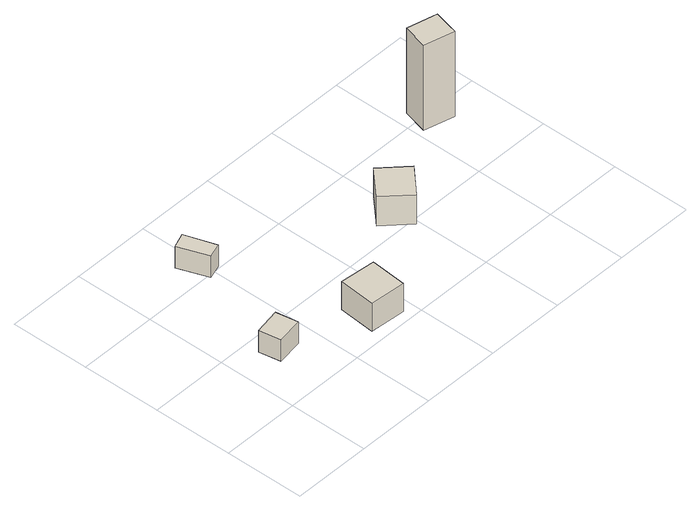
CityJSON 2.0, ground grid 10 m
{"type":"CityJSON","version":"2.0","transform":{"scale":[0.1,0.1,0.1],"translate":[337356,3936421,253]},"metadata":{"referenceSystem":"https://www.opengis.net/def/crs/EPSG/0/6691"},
"CityObjects":{
"building1":{"type":"Building","attributes":{"BuildingIDAttribute.prefecture":"14","BuildingIDAttribute.city":"14151","BuildingDetailAttribute.surveyYear":2015,"BuildingLandSlideRiskAttribute.description":"1","BuildingLandSlideRiskAttribute.areaType":"1"},"geometry":[{"type":"Solid","lod":"1","boundaries":[[[[0,1,2,3]],[[2,4,5,3]],[[1,6,4,2]],[[0,7,6,1]],[[3,5,7,0]],[[4,6,7,5]]]]}]},
"building2":{"type":"Building","attributes":{"BuildingIDAttribute.prefecture":"14","BuildingIDAttribute.city":"14151","BuildingDetailAttribute.surveyYear":2015,"BuildingLandSlideRiskAttribute.description":"1","BuildingLandSlideRiskAttribute.areaType":"1"},"geometry":[{"type":"Solid","lod":"1","boundaries":[[[[8,9,10,11]],[[10,12,13,11]],[[9,14,12,10]],[[8,15,14,9]],[[11,13,15,8]],[[12,14,15,13]]]]}]},
"building3":{"type":"Building","attributes":{"usage":"452","measuredHeight":4.1,"storeysAboveGround":1,"BuildingIDAttribute.prefecture":"14","BuildingIDAttribute.city":"14151","BuildingDetailAttribute.totalFloorArea":16.55,"BuildingDetailAttribute.buildingFootprintArea":16.55,"BuildingDetailAttribute.buildingStructureType":"610","BuildingDetailAttribute.buildingStructureOrgType":"2","BuildingDetailAttribute.orgUsage":"192","BuildingDetailAttribute.surveyYear":2015,"BuildingLandSlideRiskAttribute.description":"1","BuildingLandSlideRiskAttribute.areaType":"1"},"geometry":[{"type":"Solid","lod":"1","boundaries":[[[[16,17,18,19]],[[18,20,21,19]],[[17,22,20,18]],[[16,23,22,17]],[[19,21,23,16]],[[20,22,23,21]]]]}]},
"building4":{"type":"Building","attributes":{"measuredHeight":5.2,"BuildingIDAttribute.prefecture":"14","BuildingIDAttribute.city":"14151","BuildingDetailAttribute.surveyYear":2015,"BuildingLandSlideRiskAttribute.description":"1","BuildingLandSlideRiskAttribute.areaType":"1"},"geometry":[{"type":"Solid","lod":"1","boundaries":[[[[24,25,26,27]],[[26,28,29,27]],[[25,30,28,26]],[[24,31,30,25]],[[27,29,31,24]],[[28,30,31,29]]]]}]},
"building5":{"type":"Building","attributes":{"measuredHeight":13.1,"BuildingIDAttribute.prefecture":"14","BuildingIDAttribute.city":"14151","BuildingDetailAttribute.surveyYear":2015,"BuildingLandSlideRiskAttribute.description":"1","BuildingLandSlideRiskAttribute.areaType":"1"},"geometry":[{"type":"Solid","lod":"1","boundaries":[[[[32,33,34,35]],[[34,36,37,35]],[[33,38,36,34]],[[32,39,38,33]],[[35,37,39,32]],[[36,38,39,37]]]]}]}
},
"vertices":[
[34,55,47],[39,27,47],[6,22,47],[1,49,47],[6,22,77],[1,49,77],[39,27,77],[34,55,77],
[73,221,30],[86,182,30],[68,176,30],[54,214,30],[68,176,60],[54,214,60],[86,182,60],[73,221,60],
[176,46,19],[172,0,19],[127,4,19],[131,50,19],[127,4,58],[131,50,58],[172,0,58],[176,46,58],
[313,113,19],[282,81,19],[252,110,19],[283,142,19],[252,110,60],[283,142,60],[282,81,60],[313,113,60],
[455,208,2],[447,176,2],[409,186,2],[417,217,2],[409,186,121],[417,217,121],[447,176,121],[455,208,121]
]}
